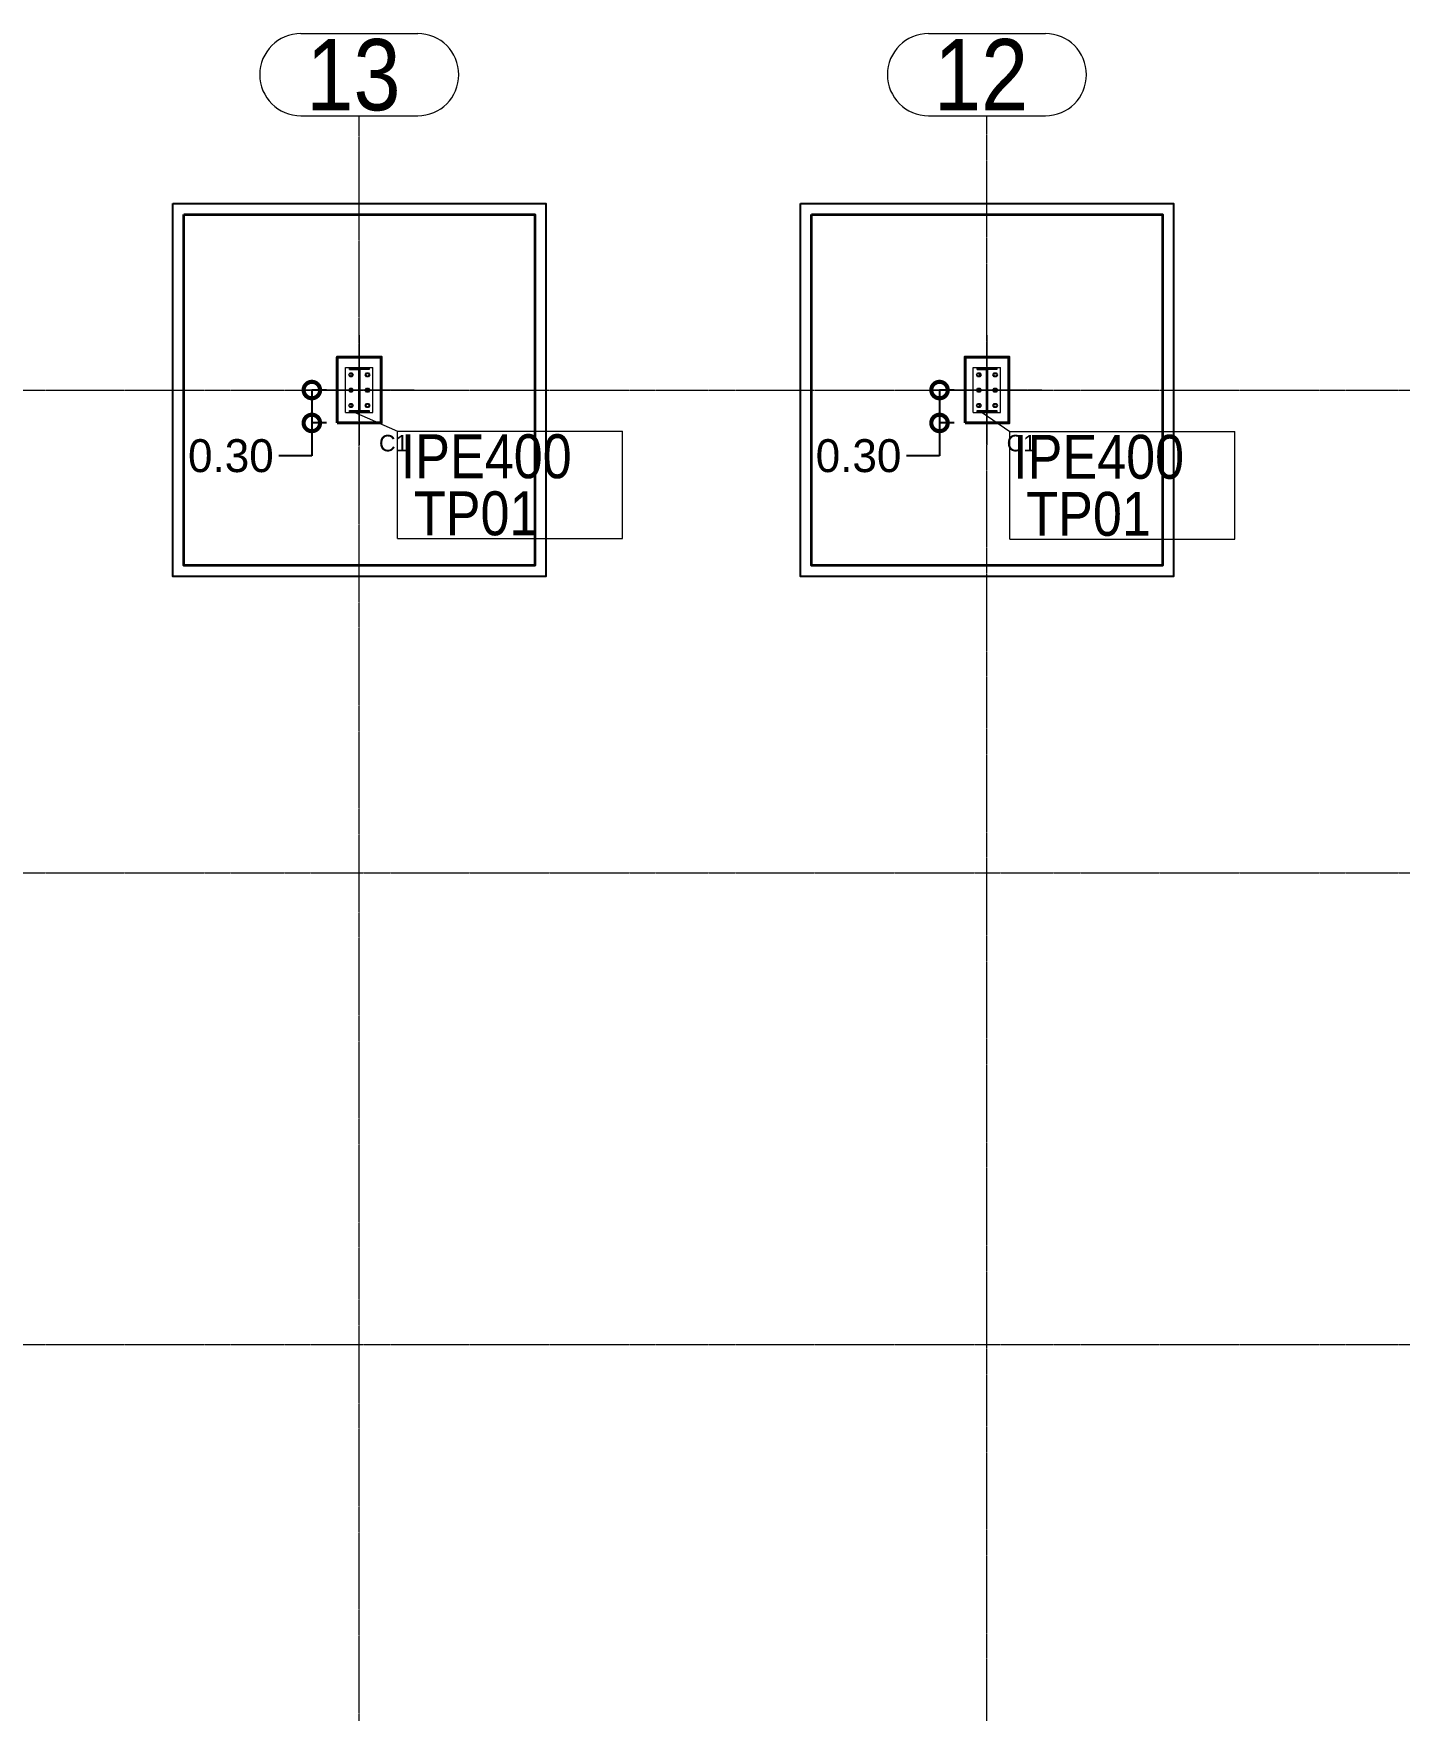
# Model space of a CAD drawing. Header units: millimetres. Extents: x 178198 to 9785548, y 9608 to 2087470.
# Drawn here: x 436074 to 448521, y 51059 to 66346 of the extents above; entities that cross this region are included whole.
import ezdxf

# ---------------------------------------------------------------- set-up
doc = ezdxf.new("R2010")
doc.units = ezdxf.units.MM
doc.header["$PDMODE"] = 35
doc.linetypes.add('XKITLINE00', pattern=[0])
doc.linetypes.add('XKITLINE03', pattern=[6, 3, -1, 1, -1])
for name, color, linetype, lineweight in [('Column', 7, 'Continuous', 40), ('foundation', 7, 'Continuous', 35), ('Part', 2, 'Continuous', 0), ('PartMark', 3, 'Continuous', 0), ('S-GRID', 1, 'Continuous', 0)]:
    doc.layers.add(name, color=color, linetype=linetype, lineweight=lineweight)
for name, color, linetype in [('dim_axis', 251, 'Continuous'), ('dim_axis @ 100', 251, 'Continuous'), ('plain foundation', 8, 'Continuous'), ('text', 7, 'Continuous')]:
    doc.layers.add(name, color=color, linetype=linetype)
doc.styles.add('Andalus1', font='andlso.ttf', dxfattribs={"height": 3})
doc.styles.add('Arial', font='arial.ttf', dxfattribs={"height": 2.034003})
doc.styles.add('Arial2', font='arial.ttf', dxfattribs={"height": 300})
doc.dimstyles.new('Annotative1', dxfattribs={"dimscale": 0, "dimtxt": 3, "dimasz": 3, "dimexe": 0, "dimexo": 1, "dimtad": 0, "dimtih": 1, "dimtoh": 1, "dimlfac": 0.001, "dimzin": 1, "dimdsep": 46, "dimtxsty": 'Andalus1', "dimblk": 'DOTSMALL', "dimcen": 2.5, "dimclrd": 256, "dimclre": 256, "dimclrt": 256, "dimadec": 4, "dimazin": 0, "dimtfac": 1, "dimtmove": 0, "dimatfit": 3, "dimldrblk": 'DOTSMALL', "dimfxl": 1, "dimlwd": -1, "dimlwe": -1, "dimarcsym": 0})

# ---------------------------------------------------------------- blocks, each defined once
blk = doc.blocks.new('_DotSmall')
at = {"color": 0, "linetype": 'ByBlock', "const_width": 0.5}
blk.add_lwpolyline([(-0.0625, 0, 1), (0.0625, 0, 1)], format="xyb", close=True, dxfattribs=at)
blk = doc.blocks.new('*D181')
at = {"layer": 'Defpoints', "color": 0, "transparency": 16777216}
for p in [(444562, 63096), (444330, 62796), (444562, 62796)]:
    blk.add_point(p, dxfattribs=at)
at = {"layer": 'dim_axis', "transparency": 16777216}
for p, q in [((444462, 63096), (444330, 63096)), ((444330, 63096), (444330, 62796)), ((444462, 62796), (444330, 62796)), ((444330, 62796), (444330, 62496)), ((444330, 62496), (444030, 62496))]:
    blk.add_line(p, q, dxfattribs=at)
at = {"layer": 'dim_axis', "transparency": 16777216, "xscale": 300, "yscale": 300, "zscale": 300}
for p, rotation in [((444330, 63096), 90), ((444330, 62796), 270)]:
    blk.add_blockref('_DotSmall', p, dxfattribs=dict(at, rotation=rotation))
at = {"layer": 'dim_axis', "transparency": 16777216, "insert": (443592, 62496), "char_height": 300, "attachment_point": 5, "style": 'Andalus1'}
blk.add_mtext('0.30', dxfattribs=at)
blk = doc.blocks.new('*D183')
at = {"layer": 'Defpoints', "color": 0, "transparency": 16777216}
for p in [(438842, 63096), (438610, 62796), (438842, 62796)]:
    blk.add_point(p, dxfattribs=at)
at = {"layer": 'dim_axis', "transparency": 16777216}
for p, q in [((438742, 63096), (438610, 63096)), ((438610, 63096), (438610, 62796)), ((438742, 62796), (438610, 62796)), ((438610, 62796), (438610, 62496)), ((438610, 62496), (438310, 62496))]:
    blk.add_line(p, q, dxfattribs=at)
at = {"layer": 'dim_axis', "transparency": 16777216, "xscale": 300, "yscale": 300, "zscale": 300}
for p, rotation in [((438610, 63096), 90), ((438610, 62796), 270)]:
    blk.add_blockref('_DotSmall', p, dxfattribs=dict(at, rotation=rotation))
at = {"layer": 'dim_axis', "transparency": 16777216, "insert": (437872, 62496), "char_height": 300, "attachment_point": 5, "style": 'Andalus1'}
blk.add_mtext('0.30', dxfattribs=at)
blk = doc.blocks.new('bng')
at = {"layer": 'Column', "lineweight": 40}
for points in [[(438842.17101, 62796.04029), (439242.17101, 62796.04029), (439242.17101, 63396.04029), (438842.17101, 63396.04029)], [(444562.17101, 62796.04029), (444962.17101, 62796.04029), (444962.17101, 63396.04029), (444562.17101, 63396.04029)]]:
    blk.add_lwpolyline(points, close=True, dxfattribs=at)
at = {"layer": 'foundation'}
for points in [[(437442.17101, 64696.04029), (440642.17101, 64696.04029), (440642.17101, 61496.04029), (437442.17101, 61496.04029)], [(443162.17101, 64696.04029), (446362.17101, 64696.04029), (446362.17101, 61496.04029), (443162.17101, 61496.04029)]]:
    blk.add_lwpolyline(points, close=True, dxfattribs=at)
at = {"layer": 'Part', "linetype": 'XKITLINE03', "lineweight": 0}
for p, q in [((439042.17101, 63596.04029), (439042.17101, 62596.04029)), ((444762.17101, 63596.04029), (444762.17101, 62596.04029)), ((439542.17101, 63096.04029), (438542.17101, 63096.04029)), ((445262.17101, 63096.04029), (444262.17101, 63096.04029)), ((438967.17101, 62956.04029), (438967.17101, 62956.04029)), ((444687.17101, 62956.04029), (444687.17101, 62956.04029))]:
    blk.add_line(p, q, dxfattribs=at)
at = {"layer": 'Part', "linetype": 'XKITLINE00', "lineweight": 0}
for p, q in [((438917.17101, 62891.04029), (438917.17101, 63301.04029)), ((438917.17101, 63301.04029), (439167.17101, 63301.04029)), ((438952.17101, 63282.54029), (438952.17101, 63296.04029)), ((438952.17101, 63296.04029), (439132.17101, 63296.04029)), ((438952.91487, 63282.54029), (438966.41487, 63296.04029)), ((439132.17101, 63296.04029), (439132.17101, 63282.54029)), ((439167.17101, 62891.04029), (439167.17101, 63301.04029)), ((444637.17101, 62891.04029), (444637.17101, 63301.04029)), ((444637.17101, 63301.04029), (444887.17101, 63301.04029)), ((444672.17101, 63282.54029), (444672.17101, 63296.04029)), ((444672.17101, 63296.04029), (444852.17101, 63296.04029)), ((444672.91487, 63282.54029), (444686.41487, 63296.04029)), ((444852.17101, 63296.04029), (444852.17101, 63282.54029)), ((444887.17101, 62891.04029), (444887.17101, 63301.04029)), ((438946.3864, 63236.04029), (438956.77871, 63254.04029)), ((438956.77871, 63218.04029), (438946.3864, 63236.04029)), ((438952.17101, 63282.54029), (439037.87101, 63282.54029)), ((438956.77871, 63254.04029), (438977.56332, 63254.04029)), ((438977.56332, 63218.04029), (438956.77871, 63218.04029)), ((438977.56332, 63254.04029), (438987.95562, 63236.04029)), ((438987.95562, 63236.04029), (438977.56332, 63218.04029)), ((439037.87101, 62909.54029), (439037.87101, 63282.54029)), ((439132.17101, 63282.54029), (439046.47101, 63282.54029)), ((439046.47101, 63282.54029), (439046.47101, 62909.54029)), ((439096.3864, 63236.04029), (439106.77871, 63254.04029)), ((439106.77871, 63218.04029), (439096.3864, 63236.04029)), ((439106.77871, 63254.04029), (439127.56332, 63254.04029)), ((439127.56332, 63218.04029), (439106.77871, 63218.04029)), ((439127.56332, 63254.04029), (439137.95562, 63236.04029)), ((439137.95562, 63236.04029), (439127.56332, 63218.04029)), ((444666.3864, 63236.04029), (444676.77871, 63254.04029)), ((444676.77871, 63218.04029), (444666.3864, 63236.04029)), ((444672.17101, 63282.54029), (444757.87101, 63282.54029)), ((444676.77871, 63254.04029), (444697.56332, 63254.04029)), ((444697.56332, 63218.04029), (444676.77871, 63218.04029)), ((444697.56332, 63254.04029), (444707.95562, 63236.04029)), ((444707.95562, 63236.04029), (444697.56332, 63218.04029)), ((444757.87101, 62909.54029), (444757.87101, 63282.54029)), ((444852.17101, 63282.54029), (444766.47101, 63282.54029)), ((444766.47101, 63282.54029), (444766.47101, 62909.54029)), ((444816.3864, 63236.04029), (444826.77871, 63254.04029)), ((444826.77871, 63218.04029), (444816.3864, 63236.04029)), ((444826.77871, 63254.04029), (444847.56332, 63254.04029)), ((444847.56332, 63218.04029), (444826.77871, 63218.04029)), ((444847.56332, 63254.04029), (444857.95562, 63236.04029)), ((444857.95562, 63236.04029), (444847.56332, 63218.04029)), ((438946.3864, 63096.04029), (438956.77871, 63114.04029)), ((438956.77871, 63078.04029), (438946.3864, 63096.04029)), ((438956.77871, 63114.04029), (438977.56332, 63114.04029)), ((438977.56332, 63078.04029), (438956.77871, 63078.04029)), ((438977.56332, 63114.04029), (438987.95562, 63096.04029)), ((438987.95562, 63096.04029), (438977.56332, 63078.04029)), ((439037.87101, 63084.61835), (439046.47101, 63093.21835)), ((439096.3864, 63096.04029), (439106.77871, 63114.04029)), ((439106.77871, 63078.04029), (439096.3864, 63096.04029)), ((439106.77871, 63114.04029), (439127.56332, 63114.04029)), ((439127.56332, 63078.04029), (439106.77871, 63078.04029)), ((439127.56332, 63114.04029), (439137.95562, 63096.04029)), ((439137.95562, 63096.04029), (439127.56332, 63078.04029)), ((444666.3864, 63096.04029), (444676.77871, 63114.04029)), ((444676.77871, 63078.04029), (444666.3864, 63096.04029)), ((444676.77871, 63114.04029), (444697.56332, 63114.04029)), ((444697.56332, 63078.04029), (444676.77871, 63078.04029)), ((444697.56332, 63114.04029), (444707.95562, 63096.04029)), ((444707.95562, 63096.04029), (444697.56332, 63078.04029)), ((444757.87101, 63084.61835), (444766.47101, 63093.21835)), ((444816.3864, 63096.04029), (444826.77871, 63114.04029)), ((444826.77871, 63078.04029), (444816.3864, 63096.04029)), ((444826.77871, 63114.04029), (444847.56332, 63114.04029)), ((444847.56332, 63078.04029), (444826.77871, 63078.04029)), ((444847.56332, 63114.04029), (444857.95562, 63096.04029)), ((444857.95562, 63096.04029), (444847.56332, 63078.04029)), ((438917.17101, 62891.04029), (439167.17101, 62891.04029)), ((438946.3864, 62956.04029), (438956.77871, 62974.04029)), ((438956.77871, 62938.04029), (438946.3864, 62956.04029)), ((438952.17101, 62896.04029), (438952.17101, 62909.54029)), ((438952.17101, 62909.54029), (439037.87101, 62909.54029)), ((439132.17101, 62896.04029), (438952.17101, 62896.04029)), ((438956.77871, 62974.04029), (438977.56332, 62974.04029)), ((438977.56332, 62938.04029), (438956.77871, 62938.04029)), ((438977.56332, 62974.04029), (438987.95562, 62956.04029)), ((438987.95562, 62956.04029), (438977.56332, 62938.04029)), ((439046.47101, 62909.54029), (439132.17101, 62909.54029)), ((439096.3864, 62956.04029), (439106.77871, 62974.04029)), ((439106.77871, 62938.04029), (439096.3864, 62956.04029)), ((439106.77871, 62974.04029), (439127.56332, 62974.04029)), ((439127.56332, 62938.04029), (439106.77871, 62938.04029)), ((439127.56332, 62974.04029), (439137.95562, 62956.04029)), ((439137.95562, 62956.04029), (439127.56332, 62938.04029)), ((439132.17101, 62909.54029), (439132.17101, 62896.04029)), ((439132.17101, 62896.04029), (439132.17101, 62896.04029)), ((439132.17101, 62896.04029), (439132.17101, 62896.04029)), ((444637.17101, 62891.04029), (444887.17101, 62891.04029)), ((444666.3864, 62956.04029), (444676.77871, 62974.04029)), ((444676.77871, 62938.04029), (444666.3864, 62956.04029)), ((444672.17101, 62896.04029), (444672.17101, 62909.54029)), ((444672.17101, 62909.54029), (444757.87101, 62909.54029)), ((444852.17101, 62896.04029), (444672.17101, 62896.04029)), ((444676.77871, 62974.04029), (444697.56332, 62974.04029)), ((444697.56332, 62938.04029), (444676.77871, 62938.04029)), ((444697.56332, 62974.04029), (444707.95562, 62956.04029)), ((444707.95562, 62956.04029), (444697.56332, 62938.04029)), ((444766.47101, 62909.54029), (444852.17101, 62909.54029)), ((444816.3864, 62956.04029), (444826.77871, 62974.04029)), ((444826.77871, 62938.04029), (444816.3864, 62956.04029)), ((444826.77871, 62974.04029), (444847.56332, 62974.04029)), ((444847.56332, 62938.04029), (444826.77871, 62938.04029)), ((444847.56332, 62974.04029), (444857.95562, 62956.04029)), ((444857.95562, 62956.04029), (444847.56332, 62938.04029)), ((444852.17101, 62909.54029), (444852.17101, 62896.04029))]:
    blk.add_line(p, q, dxfattribs=at)
for centre, start, end in [((438967.17101, 63236.04029), 0, 180), ((438967.17101, 63236.04029), 180, 0), ((439117.17101, 63236.04029), 0, 180), ((439117.17101, 63236.04029), 180, 0), ((444687.17101, 63236.04029), 0, 180), ((444687.17101, 63236.04029), 180, 0), ((444837.17101, 63236.04029), 0, 180), ((444837.17101, 63236.04029), 180, 0), ((438967.17101, 63096.04029), 0, 180), ((438967.17101, 63096.04029), 180, 0), ((439117.17101, 63096.04029), 0, 180), ((439117.17101, 63096.04029), 180, 0), ((444687.17101, 63096.04029), 0, 180), ((444687.17101, 63096.04029), 180, 0), ((444837.17101, 63096.04029), 0, 180), ((444837.17101, 63096.04029), 180, 0), ((438967.17101, 62956.04029), 0, 180), ((438967.17101, 62956.04029), 180, 0), ((439117.17101, 62956.04029), 0, 180), ((439117.17101, 62956.04029), 180, 0), ((444687.17101, 62956.04029), 0, 180), ((444687.17101, 62956.04029), 180, 0), ((444837.17101, 62956.04029), 0, 180), ((444837.17101, 62956.04029), 180, 0)]:
    blk.add_arc(centre, 12, start, end, dxfattribs=at)
at = {"layer": 'PartMark', "linetype": 'XKITLINE00', "lineweight": 0}
for p, q in [((438988.46501, 62896.53029), (439390.05049, 62722.42247)), ((444708.46501, 62896.53029), (444970.84838, 62717.61419)), ((439390.05049, 62722.42247), (441440.05049, 62722.42247)), ((439390.05049, 61742.42247), (439390.05049, 62722.42247)), ((441440.05049, 61742.42247), (441440.05049, 62722.42247)), ((444970.84838, 62717.61419), (447020.84838, 62717.61419)), ((444970.84838, 61737.61419), (444970.84838, 62717.61419)), ((447020.84838, 61737.61419), (447020.84838, 62717.61419)), ((439390.05049, 61742.42247), (441440.05049, 61742.42247)), ((444970.84838, 61737.61419), (447020.84838, 61737.61419))]:
    blk.add_line(p, q, dxfattribs=at)
at = {"layer": 'plain foundation'}
for points in [[(437342.17101, 64796.04029), (440742.17101, 64796.04029), (440742.17101, 61396.04029), (437342.17101, 61396.04029)], [(443062.17101, 64796.04029), (446462.17101, 64796.04029), (446462.17101, 61396.04029), (443062.17101, 61396.04029)]]:
    blk.add_lwpolyline(points, close=True, dxfattribs=at)
at = {"layer": 'S-GRID', "linetype": 'XKITLINE00', "lineweight": 0}
for p, q in [((438510.06652, 66346.04029), (439574.2755, 66346.04029)), ((444230.06652, 66346.04029), (445294.2755, 66346.04029)), ((438510.06652, 65596.04029), (439574.2755, 65596.04029)), ((444230.06652, 65596.04029), (445294.2755, 65596.04029))]:
    blk.add_line(p, q, dxfattribs=at)
at = {"layer": 'S-GRID', "linetype": 'XKITLINE03', "lineweight": 0}
for p, q in [((439042.17101, 41084.88534), (439042.17101, 65596.04029)), ((444762.17101, 41070.17934), (444762.17101, 65596.04029)), ((425102.17101, 63096.04029), (510182.17101, 63096.04029)), ((425102.17101, 58696.04029), (510182.17101, 58696.04029)), ((425102.17101, 54396.04029), (510182.17101, 54396.04029))]:
    blk.add_line(p, q, dxfattribs=at)
at = {"layer": 'S-GRID', "linetype": 'XKITLINE00', "lineweight": 0}
for centre, start, end in [((438510.06652, 65971.04029), 90, 270), ((439574.2755, 65971.04029), 270, 90), ((444230.06652, 65971.04029), 90, 270), ((445294.2755, 65971.04029), 270, 90)]:
    blk.add_arc(centre, 375, start, end, dxfattribs=at)
at = {"layer": 'PartMark', "style": 'Arial', "width": 0.85}
for s, p in [('IPE400', (439420.05049, 62292.42247)), ('IPE400', (445000.84838, 62287.61419)), ('TP01', (439540.05049, 61772.42247)), ('TP01', (445120.84838, 61767.61419))]:
    blk.add_text(s, height=400, dxfattribs=at).set_placement(p)
at = {"layer": 'S-GRID', "style": 'Arial', "width": 0.85}
for s, p in [('13', (438560.06652, 65646.04029)), ('12', (444280.06652, 65646.04029))]:
    blk.add_text(s, height=650, dxfattribs=at).set_placement(p)
at = {"layer": 'text', "char_height": 150, "attachment_point": 1, "style": 'Arial2'}
for insert in [(439221.67073, 62687.30673), (444941.67073, 62687.30673)]:
    blk.add_mtext_dynamic_manual_height_columns('C1', width=1191.032635, gutter_width=1500, heights=[0], dxfattribs=dict(at, insert=insert))
at = {"layer": 'dim_axis @ 100'}
for base, p1, p2, picture, middle in [((438609.51468, 62796.04029), (438842.17101, 63096.04029), (438842.17101, 62796.04029), '*D183', (437871.96335, 62496.04029)), ((444329.51468, 62796.04029), (444562.17101, 63096.04029), (444562.17101, 62796.04029), '*D181', (443591.96335, 62496.04029))]:
    dim = blk.add_linear_dim(base=base, p1=p1, p2=p2, angle=90, dimstyle='Annotative1', override={"dimscale": 100, "dimtix": 0, "dimtofl": 1, "dimtmove": 0, "dimatfit": 3}, dxfattribs=at)
    dim.commit()
    dim.dimension.update_dxf_attribs({"geometry": picture, "text_midpoint": middle})

msp = doc.modelspace()

# ---------------------------------------------------------------- block references
msp.add_blockref('bng', (0, 0))

doc.saveas('drawing.dxf')
